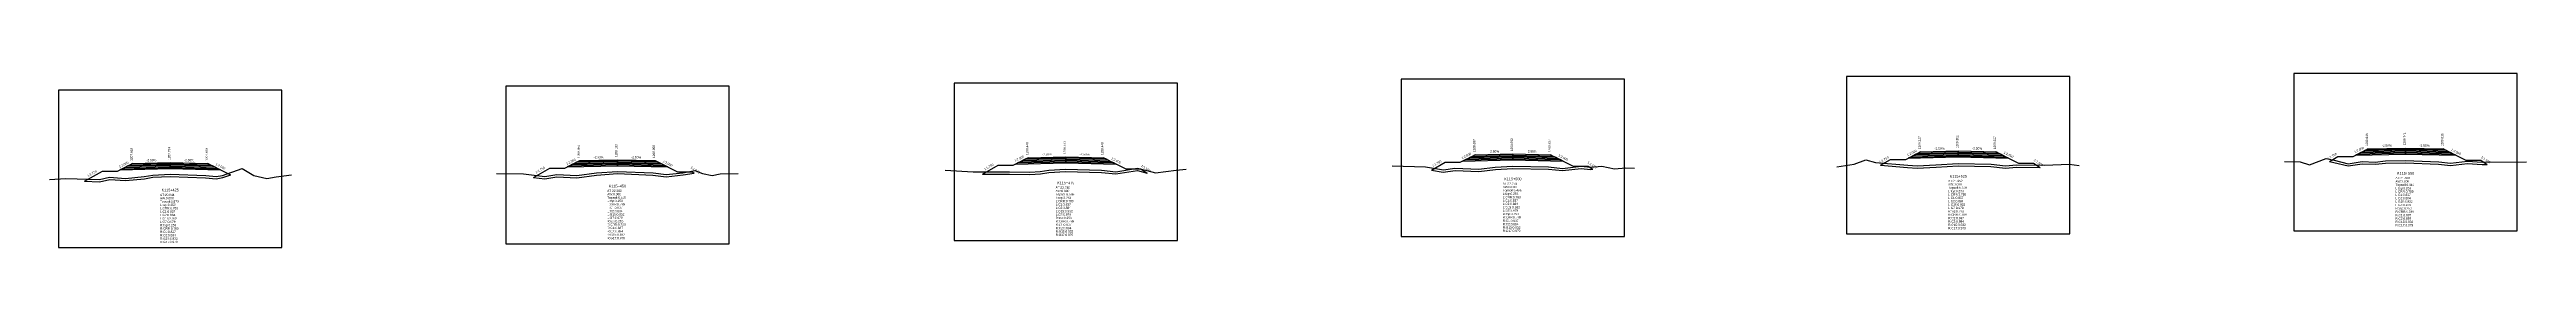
# Model space of a CAD drawing. Extents: x -7 to 78429, y 1189 to 1262.
# Drawn here: x 70730.8 to 71060.2, y 1196.5 to 1219.7 of the extents above; entities that cross this region are included whole.
import ezdxf
from ezdxf.enums import TextEntityAlignment as Align

# ---------------------------------------------------------------- set-up
doc = ezdxf.new("R2010")
doc.units = 0

msp = doc.modelspace()

# ---------------------------------------------------------------- linework, layer by layer
at = {"layer": 'A4_BORDER', "color": 7}
for points in [[(70910.521, 1197.944), (70940.221, 1197.944), (70940.221, 1218.944), (70910.521, 1218.944), (70910.521, 1197.944)], [(70969.753, 1198.3), (70999.453, 1198.3), (70999.453, 1219.3), (70969.753, 1219.3), (70969.753, 1198.3)], [(71029.24, 1198.695), (71058.94, 1198.695), (71058.94, 1219.695), (71029.24, 1219.695), (71029.24, 1198.695)], [(70731.969, 1196.463), (70761.669, 1196.463), (70761.669, 1217.463), (70731.969, 1217.463), (70731.969, 1196.463)], [(70791.439, 1196.983), (70821.139, 1196.983), (70821.139, 1217.983), (70791.439, 1217.983), (70791.439, 1196.983)], [(70851.063, 1197.416), (70880.763, 1197.416), (70880.763, 1218.416), (70851.063, 1218.416), (70851.063, 1197.416)]]:
    msp.add_lwpolyline(points, dxfattribs=at)
at = {"layer": 'CLEAR_GROUND', "color": 8}
for points in [[(70735.445, 1205.313), (70737.436, 1205.25), (70738.79, 1205.543), (70740.857, 1205.394), (70743.389, 1205.643), (70744.523, 1205.835), (70746.831, 1205.939), (70751.531, 1205.774), (70752.947, 1205.654), (70753.827, 1205.804), (70754.89, 1206.169)], [(70795.145, 1205.833), (70796.631, 1205.648), (70798.23, 1205.896), (70800.906, 1205.785), (70803.523, 1206.115), (70806.301, 1206.329), (70811.016, 1206.138), (70812.788, 1205.898), (70815.027, 1206.147), (70816.51, 1206.411)], [(70854.845, 1206.266), (70858.436, 1206.262), (70861.121, 1206.212), (70862.535, 1206.315), (70863.673, 1206.472), (70865.872, 1206.609), (70870.643, 1206.481), (70872.567, 1206.284), (70875.45, 1206.731), (70876.733, 1206.402)], [(70914.545, 1206.794), (70916.118, 1206.527), (70917.679, 1206.763), (70920.831, 1206.627), (70923.043, 1206.869), (70925.372, 1207.001), (70930.084, 1206.915), (70931.948, 1206.727), (70934.471, 1207.024), (70935.699, 1206.889), (70936.002, 1206.916)], [(70974.245, 1207.451), (70977.86, 1207.151), (70979.131, 1207.06), (70981.652, 1207.199), (70984.598, 1207.365), (70988.939, 1207.3), (70990.893, 1207.075), (70992.334, 1207.186), (70995.468, 1207.15)], [(71033.945, 1207.962), (71034.534, 1207.833), (71036.443, 1207.348), (71038.324, 1207.643), (71040.066, 1207.568), (71041.412, 1207.714), (71044.062, 1207.774), (71048.468, 1207.596), (71050.036, 1207.41), (71052.315, 1207.68), (71054.268, 1207.538), (71054.947, 1207.545)]]:
    msp.add_lwpolyline(points, dxfattribs=at)
at = {"layer": 'DESIGN_ROAD_TRIMMED', "color": 1}
for points in [[(70914.545, 1206.794), (70916.371, 1207.837), (70918.371, 1207.837), (70920.371, 1208.837), (70920.371, 1208.837), (70920.265, 1208.784), (70920.265, 1208.784), (70919.95, 1208.626), (70919.95, 1208.626), (70919.634, 1208.469), (70919.634, 1208.469), (70919.318, 1208.311), (70919.318, 1208.311), (70919.002, 1208.153), (70919.002, 1208.153), (70918.686, 1207.995), (70925.371, 1208.162), (70925.371, 1208.312), (70925.371, 1208.312), (70925.371, 1208.462), (70925.371, 1208.462), (70925.371, 1208.612), (70925.371, 1208.612), (70925.371, 1208.762), (70925.371, 1208.762), (70925.371, 1208.912), (70925.371, 1208.912), (70925.371, 1208.962), (70925.371, 1208.962), (70925.371, 1208.962), (70925.371, 1208.962), (70925.371, 1208.962), (70925.371, 1208.912), (70925.371, 1208.912), (70925.371, 1208.762), (70925.371, 1208.762), (70925.371, 1208.612), (70925.371, 1208.612), (70925.371, 1208.462), (70925.371, 1208.462), (70925.371, 1208.312), (70925.371, 1208.312), (70925.371, 1208.162), (70932.055, 1207.995), (70931.739, 1208.153), (70931.739, 1208.153), (70931.423, 1208.311), (70931.423, 1208.311), (70931.108, 1208.469), (70931.108, 1208.469), (70930.792, 1208.626), (70930.792, 1208.626), (70930.476, 1208.784), (70930.476, 1208.784), (70930.371, 1208.837), (70930.371, 1208.837), (70933.371, 1207.337), (70935.371, 1207.337), (70936.002, 1206.916)], [(70974.245, 1207.451), (70975.603, 1208.227), (70977.603, 1208.227), (70979.603, 1209.227), (70979.603, 1209.227), (70979.498, 1209.174), (70979.498, 1209.174), (70979.182, 1209.016), (70979.182, 1209.016), (70978.866, 1208.859), (70978.866, 1208.859), (70978.55, 1208.701), (70978.55, 1208.701), (70978.235, 1208.543), (70978.235, 1208.543), (70977.919, 1208.385), (70984.603, 1208.552), (70984.603, 1208.702), (70984.603, 1208.702), (70984.603, 1208.852), (70984.603, 1208.852), (70984.603, 1209.002), (70984.603, 1209.002), (70984.603, 1209.152), (70984.603, 1209.152), (70984.603, 1209.302), (70984.603, 1209.302), (70984.603, 1209.352), (70984.603, 1209.352), (70984.603, 1209.352), (70984.603, 1209.352), (70984.603, 1209.352), (70984.603, 1209.302), (70984.603, 1209.302), (70984.603, 1209.152), (70984.603, 1209.152), (70984.603, 1209.002), (70984.603, 1209.002), (70984.603, 1208.852), (70984.603, 1208.852), (70984.603, 1208.702), (70984.603, 1208.702), (70984.603, 1208.552), (70991.287, 1208.385), (70990.971, 1208.543), (70990.971, 1208.543), (70990.656, 1208.701), (70990.656, 1208.701), (70990.34, 1208.859), (70990.34, 1208.859), (70990.024, 1209.016), (70990.024, 1209.016), (70989.708, 1209.174), (70989.708, 1209.174), (70989.603, 1209.227), (70989.603, 1209.227), (70992.603, 1207.727), (70994.603, 1207.727), (70995.468, 1207.15)], [(71033.945, 1207.962), (71035.09, 1208.616), (71037.09, 1208.616), (71039.09, 1209.616), (71039.09, 1209.616), (71038.985, 1209.563), (71038.985, 1209.563), (71038.669, 1209.405), (71038.669, 1209.405), (71038.353, 1209.248), (71038.353, 1209.248), (71038.037, 1209.09), (71038.037, 1209.09), (71037.721, 1208.932), (71037.721, 1208.932), (71037.406, 1208.774), (71044.09, 1208.941), (71044.09, 1209.091), (71044.09, 1209.091), (71044.09, 1209.241), (71044.09, 1209.241), (71044.09, 1209.391), (71044.09, 1209.391), (71044.09, 1209.541), (71044.09, 1209.541), (71044.09, 1209.691), (71044.09, 1209.691), (71044.09, 1209.741), (71044.09, 1209.741), (71044.09, 1209.741), (71044.09, 1209.741), (71044.09, 1209.741), (71044.09, 1209.691), (71044.09, 1209.691), (71044.09, 1209.541), (71044.09, 1209.541), (71044.09, 1209.391), (71044.09, 1209.391), (71044.09, 1209.241), (71044.09, 1209.241), (71044.09, 1209.091), (71044.09, 1209.091), (71044.09, 1208.941), (71050.774, 1208.774), (71050.458, 1208.932), (71050.458, 1208.932), (71050.143, 1209.09), (71050.143, 1209.09), (71049.827, 1209.248), (71049.827, 1209.248), (71049.511, 1209.405), (71049.511, 1209.405), (71049.195, 1209.563), (71049.195, 1209.563), (71049.09, 1209.616), (71049.09, 1209.616), (71052.09, 1208.116), (71054.09, 1208.116), (71054.947, 1207.545)], [(70735.445, 1205.313), (70737.819, 1206.669), (70739.819, 1206.669), (70741.819, 1207.669), (70741.819, 1207.669), (70741.713, 1207.616), (70741.713, 1207.616), (70741.398, 1207.458), (70741.398, 1207.458), (70741.082, 1207.301), (70741.082, 1207.301), (70740.766, 1207.143), (70740.766, 1207.143), (70740.45, 1206.985), (70740.45, 1206.985), (70740.134, 1206.827), (70746.819, 1206.994), (70746.819, 1207.144), (70746.819, 1207.144), (70746.819, 1207.294), (70746.819, 1207.294), (70746.819, 1207.444), (70746.819, 1207.444), (70746.819, 1207.594), (70746.819, 1207.594), (70746.819, 1207.744), (70746.819, 1207.744), (70746.819, 1207.794), (70746.819, 1207.794), (70746.819, 1207.794), (70746.819, 1207.794), (70746.819, 1207.794), (70746.819, 1207.744), (70746.819, 1207.744), (70746.819, 1207.594), (70746.819, 1207.594), (70746.819, 1207.444), (70746.819, 1207.444), (70746.819, 1207.294), (70746.819, 1207.294), (70746.819, 1207.144), (70746.819, 1207.144), (70746.819, 1206.994), (70753.503, 1206.827), (70753.187, 1206.985), (70753.187, 1206.985), (70752.871, 1207.143), (70752.871, 1207.143), (70752.555, 1207.301), (70752.555, 1207.301), (70752.24, 1207.458), (70752.24, 1207.458), (70751.924, 1207.616), (70751.924, 1207.616), (70751.819, 1207.669), (70751.819, 1207.669), (70754.819, 1206.169), (70754.89, 1206.169)], [(70795.145, 1205.833), (70797.289, 1207.058), (70799.289, 1207.058), (70801.289, 1208.058), (70801.289, 1208.058), (70801.184, 1208.005), (70801.184, 1208.005), (70800.868, 1207.847), (70800.868, 1207.847), (70800.553, 1207.69), (70800.553, 1207.69), (70800.237, 1207.532), (70800.237, 1207.532), (70799.921, 1207.374), (70799.921, 1207.374), (70799.605, 1207.216), (70806.289, 1207.383), (70806.289, 1207.533), (70806.289, 1207.533), (70806.289, 1207.683), (70806.289, 1207.683), (70806.289, 1207.833), (70806.289, 1207.833), (70806.289, 1207.983), (70806.289, 1207.983), (70806.289, 1208.133), (70806.289, 1208.133), (70806.289, 1208.183), (70806.289, 1208.183), (70806.289, 1208.183), (70806.289, 1208.183), (70806.289, 1208.183), (70806.289, 1208.133), (70806.289, 1208.133), (70806.289, 1207.983), (70806.289, 1207.983), (70806.289, 1207.833), (70806.289, 1207.833), (70806.289, 1207.683), (70806.289, 1207.683), (70806.289, 1207.533), (70806.289, 1207.533), (70806.289, 1207.383), (70812.974, 1207.216), (70812.658, 1207.374), (70812.658, 1207.374), (70812.342, 1207.532), (70812.342, 1207.532), (70812.026, 1207.69), (70812.026, 1207.69), (70811.711, 1207.847), (70811.711, 1207.847), (70811.395, 1208.005), (70811.395, 1208.005), (70811.289, 1208.058), (70811.289, 1208.058), (70814.289, 1206.558), (70816.289, 1206.558), (70816.51, 1206.411)], [(70854.845, 1206.266), (70856.913, 1207.448), (70858.913, 1207.448), (70860.913, 1208.448), (70860.913, 1208.448), (70860.808, 1208.395), (70860.808, 1208.395), (70860.492, 1208.237), (70860.492, 1208.237), (70860.176, 1208.08), (70860.176, 1208.08), (70859.861, 1207.922), (70859.861, 1207.922), (70859.545, 1207.764), (70859.545, 1207.764), (70859.229, 1207.606), (70865.913, 1207.773), (70865.913, 1207.923), (70865.913, 1207.923), (70865.913, 1208.073), (70865.913, 1208.073), (70865.913, 1208.223), (70865.913, 1208.223), (70865.913, 1208.373), (70865.913, 1208.373), (70865.913, 1208.523), (70865.913, 1208.523), (70865.913, 1208.573), (70865.913, 1208.573), (70865.913, 1208.573), (70865.913, 1208.573), (70865.913, 1208.573), (70865.913, 1208.523), (70865.913, 1208.523), (70865.913, 1208.373), (70865.913, 1208.373), (70865.913, 1208.223), (70865.913, 1208.223), (70865.913, 1208.073), (70865.913, 1208.073), (70865.913, 1207.923), (70865.913, 1207.923), (70865.913, 1207.773), (70872.597, 1207.606), (70872.282, 1207.764), (70872.282, 1207.764), (70871.966, 1207.922), (70871.966, 1207.922), (70871.65, 1208.08), (70871.65, 1208.08), (70871.334, 1208.237), (70871.334, 1208.237), (70871.018, 1208.395), (70871.018, 1208.395), (70870.913, 1208.448), (70870.913, 1208.448), (70873.913, 1206.948), (70875.913, 1206.948), (70876.733, 1206.402)]]:
    msp.add_lwpolyline(points, dxfattribs=at)
at = {"layer": 'FINISHED_ROAD', "color": 2}
for points in [[(70916.371, 1207.837), (70918.371, 1207.837), (70920.371, 1208.837), (70920.371, 1208.837), (70925.371, 1208.962), (70930.371, 1208.837), (70930.371, 1208.837), (70933.371, 1207.337), (70935.371, 1207.337)], [(70975.603, 1208.227), (70977.603, 1208.227), (70979.603, 1209.227), (70979.603, 1209.227), (70984.603, 1209.352), (70989.603, 1209.227), (70989.603, 1209.227), (70992.603, 1207.727), (70994.603, 1207.727)], [(71035.09, 1208.616), (71037.09, 1208.616), (71039.09, 1209.616), (71039.09, 1209.616), (71044.09, 1209.741), (71049.09, 1209.616), (71049.09, 1209.616), (71052.09, 1208.116), (71054.09, 1208.116)], [(70737.819, 1206.669), (70739.819, 1206.669), (70741.819, 1207.669), (70741.819, 1207.669), (70746.819, 1207.794), (70751.819, 1207.669), (70751.819, 1207.669), (70754.819, 1206.169)], [(70797.289, 1207.058), (70799.289, 1207.058), (70801.289, 1208.058), (70801.289, 1208.058), (70806.289, 1208.183), (70811.289, 1208.058), (70811.289, 1208.058), (70814.289, 1206.558), (70816.289, 1206.558)], [(70856.913, 1207.448), (70858.913, 1207.448), (70860.913, 1208.448), (70860.913, 1208.448), (70865.913, 1208.573), (70870.913, 1208.448), (70870.913, 1208.448), (70873.913, 1206.948), (70875.913, 1206.948)]]:
    msp.add_lwpolyline(points, dxfattribs=at)
at = {"layer": 'LAYER_0', "color": 4}
for points in [[(70920.371, 1208.837), (70920.265, 1208.784), (70925.371, 1208.912), (70925.371, 1208.962)], [(70979.603, 1209.227), (70979.498, 1209.174), (70984.603, 1209.302), (70984.603, 1209.352)], [(71039.09, 1209.616), (71038.985, 1209.563), (71044.09, 1209.691), (71044.09, 1209.741)], [(70741.819, 1207.669), (70741.713, 1207.616), (70746.819, 1207.744), (70746.819, 1207.794)], [(70801.289, 1208.058), (70801.184, 1208.005), (70806.289, 1208.133), (70806.289, 1208.183)], [(70860.913, 1208.448), (70860.808, 1208.395), (70865.913, 1208.523), (70865.913, 1208.573)]]:
    msp.add_lwpolyline(points, dxfattribs=at)
at = {"layer": 'LAYER_1', "color": 4}
for points in [[(70920.265, 1208.784), (70919.95, 1208.626), (70925.371, 1208.762), (70925.371, 1208.912)], [(70979.498, 1209.174), (70979.182, 1209.016), (70984.603, 1209.152), (70984.603, 1209.302)], [(71038.985, 1209.563), (71038.669, 1209.405), (71044.09, 1209.541), (71044.09, 1209.691)], [(70741.713, 1207.616), (70741.398, 1207.458), (70746.819, 1207.594), (70746.819, 1207.744)], [(70801.184, 1208.005), (70800.868, 1207.847), (70806.289, 1207.983), (70806.289, 1208.133)], [(70860.808, 1208.395), (70860.492, 1208.237), (70865.913, 1208.373), (70865.913, 1208.523)]]:
    msp.add_lwpolyline(points, dxfattribs=at)
at = {"layer": 'LAYER_10', "color": 6}
for points in [[(70990.656, 1208.701), (70990.971, 1208.543), (70984.603, 1208.702), (70984.603, 1208.852)], [(71050.143, 1209.09), (71050.458, 1208.932), (71044.09, 1209.091), (71044.09, 1209.241)], [(70752.871, 1207.143), (70753.187, 1206.985), (70746.819, 1207.144), (70746.819, 1207.294)], [(70812.342, 1207.532), (70812.658, 1207.374), (70806.289, 1207.533), (70806.289, 1207.683)], [(70871.966, 1207.922), (70872.282, 1207.764), (70865.913, 1207.923), (70865.913, 1208.073)], [(70931.423, 1208.311), (70931.739, 1208.153), (70925.371, 1208.312), (70925.371, 1208.462)]]:
    msp.add_lwpolyline(points, dxfattribs=at)
at = {"layer": 'LAYER_11', "color": 6}
for points in [[(71050.458, 1208.932), (71050.774, 1208.774), (71044.09, 1208.941), (71044.09, 1209.091)], [(70753.187, 1206.985), (70753.503, 1206.827), (70746.819, 1206.994), (70746.819, 1207.144)], [(70812.658, 1207.374), (70812.974, 1207.216), (70806.289, 1207.383), (70806.289, 1207.533)], [(70872.282, 1207.764), (70872.597, 1207.606), (70865.913, 1207.773), (70865.913, 1207.923)], [(70931.739, 1208.153), (70932.055, 1207.995), (70925.371, 1208.162), (70925.371, 1208.312)], [(70990.971, 1208.543), (70991.287, 1208.385), (70984.603, 1208.552), (70984.603, 1208.702)]]:
    msp.add_lwpolyline(points, dxfattribs=at)
at = {"layer": 'LAYER_2', "color": 4}
for points in [[(70979.182, 1209.016), (70978.866, 1208.859), (70984.603, 1209.002), (70984.603, 1209.152)], [(71038.669, 1209.405), (71038.353, 1209.248), (71044.09, 1209.391), (71044.09, 1209.541)], [(70741.398, 1207.458), (70741.082, 1207.301), (70746.819, 1207.444), (70746.819, 1207.594)], [(70800.868, 1207.847), (70800.553, 1207.69), (70806.289, 1207.833), (70806.289, 1207.983)], [(70860.492, 1208.237), (70860.176, 1208.08), (70865.913, 1208.223), (70865.913, 1208.373)], [(70919.95, 1208.626), (70919.634, 1208.469), (70925.371, 1208.612), (70925.371, 1208.762)]]:
    msp.add_lwpolyline(points, dxfattribs=at)
at = {"layer": 'LAYER_3', "color": 4}
for points in [[(70978.866, 1208.859), (70978.55, 1208.701), (70984.603, 1208.852), (70984.603, 1209.002)], [(71038.353, 1209.248), (71038.037, 1209.09), (71044.09, 1209.241), (71044.09, 1209.391)], [(70741.082, 1207.301), (70740.766, 1207.143), (70746.819, 1207.294), (70746.819, 1207.444)], [(70800.553, 1207.69), (70800.237, 1207.532), (70806.289, 1207.683), (70806.289, 1207.833)], [(70860.176, 1208.08), (70859.861, 1207.922), (70865.913, 1208.073), (70865.913, 1208.223)], [(70919.634, 1208.469), (70919.318, 1208.311), (70925.371, 1208.462), (70925.371, 1208.612)]]:
    msp.add_lwpolyline(points, dxfattribs=at)
at = {"layer": 'LAYER_4', "color": 4}
for points in [[(70978.55, 1208.701), (70978.235, 1208.543), (70984.603, 1208.702), (70984.603, 1208.852)], [(71038.037, 1209.09), (71037.721, 1208.932), (71044.09, 1209.091), (71044.09, 1209.241)], [(70740.766, 1207.143), (70740.45, 1206.985), (70746.819, 1207.144), (70746.819, 1207.294)], [(70800.237, 1207.532), (70799.921, 1207.374), (70806.289, 1207.533), (70806.289, 1207.683)], [(70859.861, 1207.922), (70859.545, 1207.764), (70865.913, 1207.923), (70865.913, 1208.073)], [(70919.318, 1208.311), (70919.002, 1208.153), (70925.371, 1208.312), (70925.371, 1208.462)]]:
    msp.add_lwpolyline(points, dxfattribs=at)
at = {"layer": 'LAYER_5', "color": 4}
for points in [[(71037.721, 1208.932), (71037.406, 1208.774), (71044.09, 1208.941), (71044.09, 1209.091)], [(70740.45, 1206.985), (70740.134, 1206.827), (70746.819, 1206.994), (70746.819, 1207.144)], [(70799.921, 1207.374), (70799.605, 1207.216), (70806.289, 1207.383), (70806.289, 1207.533)], [(70859.545, 1207.764), (70859.229, 1207.606), (70865.913, 1207.773), (70865.913, 1207.923)], [(70919.002, 1208.153), (70918.686, 1207.995), (70925.371, 1208.162), (70925.371, 1208.312)], [(70978.235, 1208.543), (70977.919, 1208.385), (70984.603, 1208.552), (70984.603, 1208.702)]]:
    msp.add_lwpolyline(points, dxfattribs=at)
at = {"layer": 'LAYER_6', "color": 6}
for points in [[(70930.371, 1208.837), (70930.476, 1208.784), (70925.371, 1208.912), (70925.371, 1208.962)], [(70989.603, 1209.227), (70989.708, 1209.174), (70984.603, 1209.302), (70984.603, 1209.352)], [(71049.09, 1209.616), (71049.195, 1209.563), (71044.09, 1209.691), (71044.09, 1209.741)], [(70751.819, 1207.669), (70751.924, 1207.616), (70746.819, 1207.744), (70746.819, 1207.794)], [(70811.289, 1208.058), (70811.395, 1208.005), (70806.289, 1208.133), (70806.289, 1208.183)], [(70870.913, 1208.448), (70871.018, 1208.395), (70865.913, 1208.523), (70865.913, 1208.573)]]:
    msp.add_lwpolyline(points, dxfattribs=at)
at = {"layer": 'LAYER_7', "color": 6}
for points in [[(70930.476, 1208.784), (70930.792, 1208.626), (70925.371, 1208.762), (70925.371, 1208.912)], [(70989.708, 1209.174), (70990.024, 1209.016), (70984.603, 1209.152), (70984.603, 1209.302)], [(71049.195, 1209.563), (71049.511, 1209.405), (71044.09, 1209.541), (71044.09, 1209.691)], [(70751.924, 1207.616), (70752.24, 1207.458), (70746.819, 1207.594), (70746.819, 1207.744)], [(70811.395, 1208.005), (70811.711, 1207.847), (70806.289, 1207.983), (70806.289, 1208.133)], [(70871.018, 1208.395), (70871.334, 1208.237), (70865.913, 1208.373), (70865.913, 1208.523)]]:
    msp.add_lwpolyline(points, dxfattribs=at)
at = {"layer": 'LAYER_8', "color": 6}
for points in [[(70990.024, 1209.016), (70990.34, 1208.859), (70984.603, 1209.002), (70984.603, 1209.152)], [(71049.511, 1209.405), (71049.827, 1209.248), (71044.09, 1209.391), (71044.09, 1209.541)], [(70752.24, 1207.458), (70752.555, 1207.301), (70746.819, 1207.444), (70746.819, 1207.594)], [(70811.711, 1207.847), (70812.026, 1207.69), (70806.289, 1207.833), (70806.289, 1207.983)], [(70871.334, 1208.237), (70871.65, 1208.08), (70865.913, 1208.223), (70865.913, 1208.373)], [(70930.792, 1208.626), (70931.108, 1208.469), (70925.371, 1208.612), (70925.371, 1208.762)]]:
    msp.add_lwpolyline(points, dxfattribs=at)
at = {"layer": 'LAYER_9', "color": 6}
for points in [[(70990.34, 1208.859), (70990.656, 1208.701), (70984.603, 1208.852), (70984.603, 1209.002)], [(71049.827, 1209.248), (71050.143, 1209.09), (71044.09, 1209.241), (71044.09, 1209.391)], [(70752.555, 1207.301), (70752.871, 1207.143), (70746.819, 1207.294), (70746.819, 1207.444)], [(70812.026, 1207.69), (70812.342, 1207.532), (70806.289, 1207.683), (70806.289, 1207.833)], [(70871.65, 1208.08), (70871.966, 1207.922), (70865.913, 1208.073), (70865.913, 1208.223)], [(70931.108, 1208.469), (70931.423, 1208.311), (70925.371, 1208.462), (70925.371, 1208.612)]]:
    msp.add_lwpolyline(points, dxfattribs=at)
at = {"layer": 'NATURAL_GROUND', "color": 3}
for points in [[(70730.774, 1205.561), (70732.947, 1205.691), (70737.409, 1205.552), (70738.769, 1205.845), (70740.854, 1205.695), (70743.35, 1205.941), (70744.491, 1206.134), (70746.83, 1206.239), (70751.549, 1206.073), (70752.935, 1205.956), (70753.753, 1206.096), (70756.38, 1206.998), (70757.926, 1206.065), (70759.687, 1205.69), (70760.916, 1205.899), (70762.943, 1206.162)], [(70790.22, 1206.365), (70793.794, 1206.302), (70796.626, 1205.951), (70798.213, 1206.197), (70800.893, 1206.085), (70803.492, 1206.414), (70806.295, 1206.629), (70811.042, 1206.437), (70812.791, 1206.201), (70814.984, 1206.444), (70816.605, 1206.733), (70817.614, 1206.35), (70818.874, 1206.063), (70819.958, 1206.3), (70822.337, 1206.356)], [(70849.868, 1206.81), (70853.614, 1206.568), (70858.439, 1206.562), (70861.113, 1206.512), (70862.503, 1206.613), (70863.643, 1206.771), (70865.866, 1206.909), (70870.662, 1206.781), (70872.559, 1206.587), (70875.465, 1207.036), (70876.853, 1206.68), (70877.86, 1206.453), (70880.598, 1206.785), (70881.925, 1206.928)], [(70909.304, 1207.346), (70913.736, 1207.235), (70916.121, 1206.831), (70917.663, 1207.064), (70920.821, 1206.928), (70923.018, 1207.168), (70925.367, 1207.301), (70930.102, 1207.214), (70931.946, 1207.029), (70934.47, 1207.326), (70935.702, 1207.19), (70937.184, 1207.324), (70938.888, 1206.948), (70940.37, 1207.117), (70941.537, 1207.051)], [(70968.449, 1207.222), (70970.771, 1207.571), (70972.317, 1208.162), (70973.609, 1207.805), (70977.883, 1207.45), (70979.134, 1207.36), (70981.635, 1207.499), (70984.592, 1207.666), (70988.959, 1207.6), (70990.899, 1207.376), (70992.324, 1207.486), (70996.089, 1207.443), (70999.33, 1207.592), (71000.652, 1207.398)], [(71027.958, 1207.956), (71030.044, 1207.917), (71031.311, 1207.494), (71033.502, 1208.366), (71034.603, 1208.125), (71036.457, 1207.654), (71038.307, 1207.944), (71040.056, 1207.869), (71041.393, 1208.014), (71044.065, 1208.074), (71048.492, 1207.895), (71050.036, 1207.712), (71052.308, 1207.981), (71054.278, 1207.838), (71060.155, 1207.895)]]:
    msp.add_lwpolyline(points, dxfattribs=at)
at = {"layer": 'STRUCTURE_LEFT', "color": 4}
for points in [[(70920.371, 1208.837), (70920.265, 1208.784), (70920.265, 1208.784), (70919.95, 1208.626), (70919.95, 1208.626), (70919.634, 1208.469), (70919.634, 1208.469), (70919.318, 1208.311), (70919.318, 1208.311), (70919.002, 1208.153), (70919.002, 1208.153), (70918.686, 1207.995), (70925.371, 1208.162), (70925.371, 1208.312), (70925.371, 1208.312), (70925.371, 1208.462), (70925.371, 1208.462), (70925.371, 1208.612), (70925.371, 1208.612), (70925.371, 1208.762), (70925.371, 1208.762), (70925.371, 1208.912), (70925.371, 1208.912), (70925.371, 1208.962), (70925.371, 1208.962)], [(70979.603, 1209.227), (70979.498, 1209.174), (70979.498, 1209.174), (70979.182, 1209.016), (70979.182, 1209.016), (70978.866, 1208.859), (70978.866, 1208.859), (70978.55, 1208.701), (70978.55, 1208.701), (70978.235, 1208.543), (70978.235, 1208.543), (70977.919, 1208.385), (70984.603, 1208.552), (70984.603, 1208.702), (70984.603, 1208.702), (70984.603, 1208.852), (70984.603, 1208.852), (70984.603, 1209.002), (70984.603, 1209.002), (70984.603, 1209.152), (70984.603, 1209.152), (70984.603, 1209.302), (70984.603, 1209.302), (70984.603, 1209.352), (70984.603, 1209.352)], [(71039.09, 1209.616), (71038.985, 1209.563), (71038.985, 1209.563), (71038.669, 1209.405), (71038.669, 1209.405), (71038.353, 1209.248), (71038.353, 1209.248), (71038.037, 1209.09), (71038.037, 1209.09), (71037.721, 1208.932), (71037.721, 1208.932), (71037.406, 1208.774), (71044.09, 1208.941), (71044.09, 1209.091), (71044.09, 1209.091), (71044.09, 1209.241), (71044.09, 1209.241), (71044.09, 1209.391), (71044.09, 1209.391), (71044.09, 1209.541), (71044.09, 1209.541), (71044.09, 1209.691), (71044.09, 1209.691), (71044.09, 1209.741), (71044.09, 1209.741)], [(70741.819, 1207.669), (70741.713, 1207.616), (70741.713, 1207.616), (70741.398, 1207.458), (70741.398, 1207.458), (70741.082, 1207.301), (70741.082, 1207.301), (70740.766, 1207.143), (70740.766, 1207.143), (70740.45, 1206.985), (70740.45, 1206.985), (70740.134, 1206.827), (70746.819, 1206.994), (70746.819, 1207.144), (70746.819, 1207.144), (70746.819, 1207.294), (70746.819, 1207.294), (70746.819, 1207.444), (70746.819, 1207.444), (70746.819, 1207.594), (70746.819, 1207.594), (70746.819, 1207.744), (70746.819, 1207.744), (70746.819, 1207.794), (70746.819, 1207.794)], [(70801.289, 1208.058), (70801.184, 1208.005), (70801.184, 1208.005), (70800.868, 1207.847), (70800.868, 1207.847), (70800.553, 1207.69), (70800.553, 1207.69), (70800.237, 1207.532), (70800.237, 1207.532), (70799.921, 1207.374), (70799.921, 1207.374), (70799.605, 1207.216), (70806.289, 1207.383), (70806.289, 1207.533), (70806.289, 1207.533), (70806.289, 1207.683), (70806.289, 1207.683), (70806.289, 1207.833), (70806.289, 1207.833), (70806.289, 1207.983), (70806.289, 1207.983), (70806.289, 1208.133), (70806.289, 1208.133), (70806.289, 1208.183), (70806.289, 1208.183)], [(70860.913, 1208.448), (70860.808, 1208.395), (70860.808, 1208.395), (70860.492, 1208.237), (70860.492, 1208.237), (70860.176, 1208.08), (70860.176, 1208.08), (70859.861, 1207.922), (70859.861, 1207.922), (70859.545, 1207.764), (70859.545, 1207.764), (70859.229, 1207.606), (70865.913, 1207.773), (70865.913, 1207.923), (70865.913, 1207.923), (70865.913, 1208.073), (70865.913, 1208.073), (70865.913, 1208.223), (70865.913, 1208.223), (70865.913, 1208.373), (70865.913, 1208.373), (70865.913, 1208.523), (70865.913, 1208.523), (70865.913, 1208.573), (70865.913, 1208.573)]]:
    msp.add_lwpolyline(points, dxfattribs=at)
at = {"layer": 'STRUCTURE_RIGHT', "color": 6}
for points in [[(70925.371, 1208.962), (70925.371, 1208.962), (70925.371, 1208.912), (70925.371, 1208.912), (70925.371, 1208.762), (70925.371, 1208.762), (70925.371, 1208.612), (70925.371, 1208.612), (70925.371, 1208.462), (70925.371, 1208.462), (70925.371, 1208.312), (70925.371, 1208.312), (70925.371, 1208.162), (70932.055, 1207.995), (70931.739, 1208.153), (70931.739, 1208.153), (70931.423, 1208.311), (70931.423, 1208.311), (70931.108, 1208.469), (70931.108, 1208.469), (70930.792, 1208.626), (70930.792, 1208.626), (70930.476, 1208.784), (70930.476, 1208.784), (70930.371, 1208.837)], [(70984.603, 1209.352), (70984.603, 1209.352), (70984.603, 1209.302), (70984.603, 1209.302), (70984.603, 1209.152), (70984.603, 1209.152), (70984.603, 1209.002), (70984.603, 1209.002), (70984.603, 1208.852), (70984.603, 1208.852), (70984.603, 1208.702), (70984.603, 1208.702), (70984.603, 1208.552), (70991.287, 1208.385), (70990.971, 1208.543), (70990.971, 1208.543), (70990.656, 1208.701), (70990.656, 1208.701), (70990.34, 1208.859), (70990.34, 1208.859), (70990.024, 1209.016), (70990.024, 1209.016), (70989.708, 1209.174), (70989.708, 1209.174), (70989.603, 1209.227)], [(71044.09, 1209.741), (71044.09, 1209.741), (71044.09, 1209.691), (71044.09, 1209.691), (71044.09, 1209.541), (71044.09, 1209.541), (71044.09, 1209.391), (71044.09, 1209.391), (71044.09, 1209.241), (71044.09, 1209.241), (71044.09, 1209.091), (71044.09, 1209.091), (71044.09, 1208.941), (71050.774, 1208.774), (71050.458, 1208.932), (71050.458, 1208.932), (71050.143, 1209.09), (71050.143, 1209.09), (71049.827, 1209.248), (71049.827, 1209.248), (71049.511, 1209.405), (71049.511, 1209.405), (71049.195, 1209.563), (71049.195, 1209.563), (71049.09, 1209.616)], [(70746.819, 1207.794), (70746.819, 1207.794), (70746.819, 1207.744), (70746.819, 1207.744), (70746.819, 1207.594), (70746.819, 1207.594), (70746.819, 1207.444), (70746.819, 1207.444), (70746.819, 1207.294), (70746.819, 1207.294), (70746.819, 1207.144), (70746.819, 1207.144), (70746.819, 1206.994), (70753.503, 1206.827), (70753.187, 1206.985), (70753.187, 1206.985), (70752.871, 1207.143), (70752.871, 1207.143), (70752.555, 1207.301), (70752.555, 1207.301), (70752.24, 1207.458), (70752.24, 1207.458), (70751.924, 1207.616), (70751.924, 1207.616), (70751.819, 1207.669)], [(70806.289, 1208.183), (70806.289, 1208.183), (70806.289, 1208.133), (70806.289, 1208.133), (70806.289, 1207.983), (70806.289, 1207.983), (70806.289, 1207.833), (70806.289, 1207.833), (70806.289, 1207.683), (70806.289, 1207.683), (70806.289, 1207.533), (70806.289, 1207.533), (70806.289, 1207.383), (70812.974, 1207.216), (70812.658, 1207.374), (70812.658, 1207.374), (70812.342, 1207.532), (70812.342, 1207.532), (70812.026, 1207.69), (70812.026, 1207.69), (70811.711, 1207.847), (70811.711, 1207.847), (70811.395, 1208.005), (70811.395, 1208.005), (70811.289, 1208.058)], [(70865.913, 1208.573), (70865.913, 1208.573), (70865.913, 1208.523), (70865.913, 1208.523), (70865.913, 1208.373), (70865.913, 1208.373), (70865.913, 1208.223), (70865.913, 1208.223), (70865.913, 1208.073), (70865.913, 1208.073), (70865.913, 1207.923), (70865.913, 1207.923), (70865.913, 1207.773), (70872.597, 1207.606), (70872.282, 1207.764), (70872.282, 1207.764), (70871.966, 1207.922), (70871.966, 1207.922), (70871.65, 1208.08), (70871.65, 1208.08), (70871.334, 1208.237), (70871.334, 1208.237), (70871.018, 1208.395), (70871.018, 1208.395), (70870.913, 1208.448)]]:
    msp.add_lwpolyline(points, dxfattribs=at)

# ---------------------------------------------------------------- texts
at = {"layer": 'INFO_TEXT'}
for s, p in [('AT:21.838', (71042.74, 1205.595)), ('AT:20.844', (70745.469, 1203.363)), ('AW:0.000', (70745.469, 1202.913)), ('Topsoil:5.879', (70745.469, 1202.463)), ('L:top:0.253', (70745.469, 1202.013)), ('AT:22.286', (70804.939, 1203.883)), ('AW:0.000', (70804.939, 1203.433)), ('Topsoil:6.445', (70804.939, 1202.983)), ('L:top:0.253', (70804.939, 1202.533)), ('L:CRR:0.789', (70804.939, 1202.083)), ('AT:22.748', (70864.563, 1204.316)), ('AW:0.000', (70864.563, 1203.866)), ('Topsoil:6.598', (70864.563, 1203.416)), ('L:top:0.253', (70864.563, 1202.966)), ('L:CRR:0.789', (70864.563, 1202.516)), ('L:C1:0.837', (70864.563, 1202.066)), ('AT:22.274', (70924.021, 1204.844)), ('AW:0.000', (70924.021, 1204.394)), ('Topsoil:6.466', (70924.021, 1203.944)), ('L:top:0.253', (70924.021, 1203.494)), ('L:CRR:0.789', (70924.021, 1203.044)), ('L:C1:0.837', (70924.021, 1202.594)), ('L:C2:0.884', (70924.021, 1202.144)), ('AT:21.952', (70983.253, 1205.2)), ('AW:0.000', (70983.253, 1204.75)), ('Topsoil:6.379', (70983.253, 1204.3)), ('L:top:0.253', (70983.253, 1203.85)), ('L:CRR:0.789', (70983.253, 1203.4)), ('L:C1:0.837', (70983.253, 1202.95)), ('L:C2:0.884', (70983.253, 1202.5)), ('L:G15:0.932', (70983.253, 1202.05)), ('AW:0.000', (71042.74, 1205.145)), ('Topsoil:6.344', (71042.74, 1204.695)), ('L:top:0.253', (71042.74, 1204.245)), ('L:CRR:0.789', (71042.74, 1203.795)), ('L:C1:0.837', (71042.74, 1203.345)), ('L:C2:0.884', (71042.74, 1202.895)), ('L:G15:0.932', (71042.74, 1202.445)), ('L:G7:0.979', (71042.74, 1201.995)), ('L:CRR:0.789', (70745.469, 1201.563)), ('L:C1:0.837', (70745.469, 1201.113)), ('L:C2:0.884', (70745.469, 1200.663)), ('L:G15:0.932', (70745.469, 1200.213)), ('L:G7:0.979', (70745.469, 1199.763)), ('R:top:0.253', (70745.469, 1199.313)), ('R:CRR:0.789', (70745.469, 1198.863)), ('L:C1:0.837', (70804.939, 1201.633)), ('L:C2:0.884', (70804.939, 1201.183)), ('L:G15:0.932', (70804.939, 1200.733)), ('L:G7:0.979', (70804.939, 1200.283)), ('R:top:0.253', (70804.939, 1199.833)), ('R:CRR:0.789', (70804.939, 1199.383)), ('R:C1:0.837', (70804.939, 1198.933)), ('L:C2:0.884', (70864.563, 1201.616)), ('L:G15:0.932', (70864.563, 1201.166)), ('L:G7:0.979', (70864.563, 1200.716)), ('R:top:0.253', (70864.563, 1200.266)), ('R:CRR:0.789', (70864.563, 1199.816)), ('R:C1:0.837', (70864.563, 1199.366)), ('R:C2:0.884', (70864.563, 1198.916)), ('L:G15:0.932', (70924.021, 1201.694)), ('L:G7:0.979', (70924.021, 1201.244)), ('R:top:0.253', (70924.021, 1200.794)), ('R:CRR:0.789', (70924.021, 1200.344)), ('R:C1:0.837', (70924.021, 1199.894)), ('R:C2:0.884', (70924.021, 1199.444)), ('R:G15:0.932', (70924.021, 1198.994)), ('L:G7:0.979', (70983.253, 1201.6)), ('R:top:0.253', (70983.253, 1201.15)), ('R:CRR:0.789', (70983.253, 1200.7)), ('R:C1:0.837', (70983.253, 1200.25)), ('R:C2:0.884', (70983.253, 1199.8)), ('R:G15:0.932', (70983.253, 1199.35)), ('R:G17:0.979', (70983.253, 1198.9)), ('R:top:0.253', (71042.74, 1201.545)), ('R:CRR:0.789', (71042.74, 1201.095)), ('R:C1:0.837', (71042.74, 1200.645)), ('R:C2:0.884', (71042.74, 1200.195)), ('R:G15:0.932', (71042.74, 1199.745)), ('R:G17:0.979', (71042.74, 1199.295)), ('R:C1:0.837', (70745.469, 1198.413)), ('R:C2:0.884', (70745.469, 1197.963)), ('R:G15:0.932', (70745.469, 1197.513)), ('R:G17:0.979', (70745.469, 1197.063)), ('R:C2:0.884', (70804.939, 1198.483)), ('R:G15:0.932', (70804.939, 1198.033)), ('R:G17:0.979', (70804.939, 1197.583)), ('R:G15:0.932', (70864.563, 1198.466)), ('R:G17:0.979', (70864.563, 1198.016)), ('R:G17:0.979', (70924.021, 1198.544))]:
    msp.add_text(s, height=0.3, dxfattribs=at).set_placement(p)
at = {"layer": 'LEFT_TEXT_H'}
for s, p in [('1207.669', (70741.819, 1208.029)), ('1208.058', (70801.289, 1208.418)), ('1208.448', (70860.913, 1208.808)), ('1208.837', (70920.371, 1209.197)), ('1209.227', (70979.603, 1209.587)), ('1209.616', (71039.09, 1209.976))]:
    msp.add_text(s, height=0.3, rotation=90, dxfattribs=at).set_placement(p)
at = {"layer": 'POINT_TEXT_H'}
for s, p in [('1207.794', (70746.819, 1208.154)), ('1208.183', (70806.289, 1208.543)), ('1208.573', (70865.913, 1208.933)), ('1208.962', (70925.371, 1209.322)), ('1209.352', (70984.603, 1209.712)), ('1209.741', (71044.09, 1210.101))]:
    msp.add_text(s, height=0.3, rotation=90, dxfattribs=at).set_placement(p)
at = {"layer": 'RIGHT_TEXT_H'}
for s, p in [('1207.669', (70751.819, 1208.029)), ('1208.058', (70811.289, 1208.418)), ('1208.448', (70870.913, 1208.808)), ('1208.837', (70930.371, 1209.197)), ('1209.227', (70989.603, 1209.587)), ('1209.616', (71049.09, 1209.976))]:
    msp.add_text(s, height=0.3, rotation=90, dxfattribs=at).set_placement(p)
at = {"layer": 'SLOPE_left'}
for s, rotation, p in [('1:2.000', 26.565, (70919.29, 1208.498)), ('1:2.000', 26.565, (70978.522, 1208.888)), ('1:1.750', 29.745, (71034.428, 1208.445)), ('1:2.000', 26.565, (71038.009, 1209.277)), ('1:1.750', 29.745, (70736.542, 1206.147)), ('1:2.000', 26.565, (70740.738, 1207.33)), ('1:1.750', 29.745, (70796.128, 1206.602)), ('1:2.000', 26.565, (70800.209, 1207.719)), ('1:1.750', 29.745, (70855.79, 1207.013)), ('1:2.000', 26.565, (70859.833, 1208.109)), ('1:1.750', 29.745, (70915.368, 1207.472)), ('1:1.750', 29.745, (70974.835, 1207.995))]:
    msp.add_text(s, height=0.3, rotation=rotation, dxfattribs=at).set_placement(p, align=Align.BOTTOM_CENTER)
at = {"layer": 'SLOPE_right'}
for s, rotation, p in [('1:2.000', -26.565, (70931.951, 1208.248)), ('1:2.000', -26.565, (70991.183, 1208.638)), ('1:2.000', -26.565, (71050.67, 1209.027)), ('1:2.000', -26.565, (70753.399, 1207.08)), ('1:2.000', -26.565, (70812.87, 1207.469)), ('1:1.500', -33.69, (70816.499, 1206.634)), ('1:2.000', -26.565, (70872.494, 1207.859)), ('1:1.500', -33.69, (70876.423, 1206.825)), ('1:1.500', -33.69, (70935.786, 1207.276)), ('1:1.500', -33.69, (70995.135, 1207.589)), ('1:1.500', -33.69, (71054.618, 1207.98))]:
    msp.add_text(s, height=0.3, rotation=rotation, dxfattribs=at).set_placement(p, align=Align.BOTTOM_CENTER)
at = {"layer": 'SLOPE_TEXT'}
for p in [(70863.413, 1208.751), (70868.413, 1208.751), (70922.871, 1209.139), (70927.871, 1209.139), (70982.103, 1209.53), (70987.103, 1209.53), (71041.59, 1209.918), (71046.59, 1209.918), (70744.319, 1207.972), (70749.319, 1207.972), (70803.789, 1208.361), (70808.789, 1208.361)]:
    msp.add_text('-2.50%', height=0.3, dxfattribs=at).set_placement(p, align=Align.CENTER)
at = {"layer": 'STATION_TITLE'}
for s, p in [('K115+500', (70925.371, 1205.444)), ('K115+525', (70984.603, 1205.8)), ('K115+550', (71044.09, 1206.195)), ('K115+425', (70746.819, 1203.963)), ('K115+450', (70806.289, 1204.483)), ('K115+475', (70865.913, 1204.916))]:
    msp.add_text(s, height=0.36, dxfattribs=at).set_placement(p, align=Align.CENTER)

doc.saveas('drawing.dxf')
